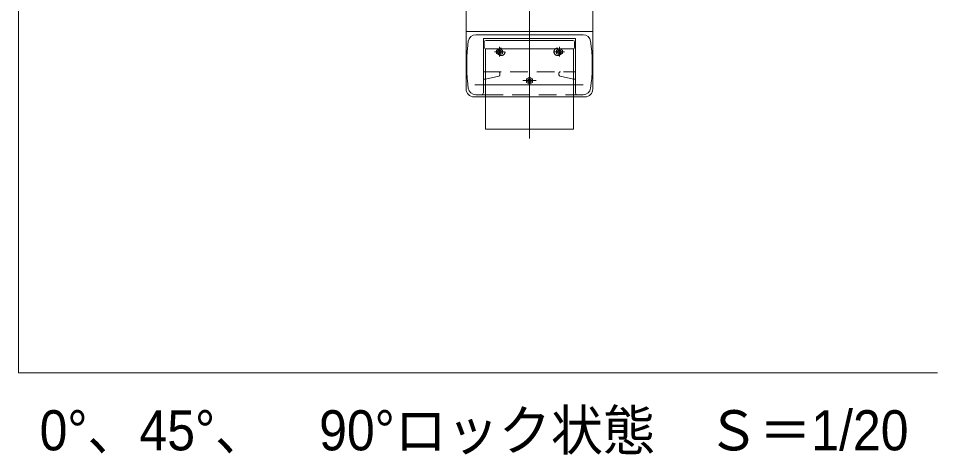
# Model space of a CAD drawing. Units: millimetres, scale not verified. Extents: x -2018 to 1982, y -1385 to 1385.
# Drawn here: x 369 to 990, y 245 to 540 of the extents above; entities that cross this region are included whole.
import ezdxf
from ezdxf.enums import TextEntityAlignment as Align

# ---------------------------------------------------------------- set-up
doc = ezdxf.new("R2010")
doc.units = ezdxf.units.MM
doc.header["$LTSCALE"] = 10
doc.header["$PDMODE"] = 32
doc.header["$PDSIZE"] = 5
for name, pattern in [('DASHED1', [1.8, 1.2, -0.6]), ('LONG_CHAIN', [21, 18, -1, 1, -1]), ('LONG_DOUBLE_CHAIN', [21.8, 18, -1, 0.6, -0.6, 0.6, -1])]:
    doc.linetypes.add(name, pattern=pattern)
doc.layers.add('0-1_moji', color=2, linetype='Continuous')
for name, color, linetype, lineweight in [('0-3_CENTER', 5, 'LONG_DOUBLE_CHAIN', 9), ('0-6_0', 7, 'Continuous', 9), ('0-E_SCREW', 1, 'DASHED1', 9)]:
    doc.layers.add(name, color=color, linetype=linetype, lineweight=lineweight)
doc.styles.add('ＭＳ Ｐゴシック', font='')
doc.styles.get('ＭＳ Ｐゴシック').set_extended_font_data('MS PGothic')

msp = doc.modelspace()

# ---------------------------------------------------------------- linework, layer by layer
at = {"layer": '0-3_CENTER', "color": 1, "linetype": 'LONG_CHAIN'}
for p, q in [((713.99, 575.37), (713.99, 459.03)), ((690.42, 517.52), (697.06, 517.52)), ((693.74, 520.76), (693.74, 514.27)), ((737.56, 517.52), (730.92, 517.52)), ((734.24, 520.76), (734.24, 514.27)), ((709.54, 498.02), (713.99, 498.02)), ((718.45, 498.02), (713.99, 498.02))]:
    msp.add_line(p, q, dxfattribs=at)
at = {"layer": '0-3_CENTER', "linetype": 'LONG_CHAIN'}
msp.add_line((677.04, 495.27), (750.21, 495.27), dxfattribs=at)
at = {"layer": '0-6_0'}
for p, q in [((368.99, 300.58), (368.99, 1089.31)), ((677.68, 529.02), (713.99, 529.02)), ((750.31, 529.02), (713.99, 529.02)), ((672.1, 519.48), (672.71, 524.61)), ((682.99, 526.52), (682.99, 489.77)), ((682.99, 526.52), (713.99, 526.52)), ((683.49, 520.67), (683.49, 523.99)), ((684.74, 525.24), (713.99, 525.24)), ((744.99, 526.52), (713.99, 526.52)), ((743.24, 525.24), (713.99, 525.24)), ((744.49, 520.67), (744.49, 523.99)), ((744.99, 526.52), (744.99, 489.77)), ((755.88, 519.48), (755.27, 524.61)), ((684.74, 519.42), (713.99, 519.42)), ((743.24, 519.42), (713.99, 519.42)), ((671.74, 508.77), (671.74, 513.53)), ((756.24, 508.77), (756.24, 513.53)), ((671.74, 508.77), (671.74, 504)), ((756.24, 508.77), (756.24, 504)), ((672.1, 498.05), (672.71, 492.92)), ((682.99, 499.02), (684.24, 499.02)), ((744.99, 499.02), (743.74, 499.02)), ((755.88, 498.05), (755.27, 492.92)), ((677.68, 488.52), (684.24, 488.52)), ((750.31, 488.52), (743.74, 488.52)), ((368.99, 300.58), (989.51, 300.58))]:
    msp.add_line(p, q, dxfattribs=at)
at = {"layer": '0-6_0', "color": 3}
for p, q in [((671.24, 552.42), (671.24, 492.32)), ((756.74, 552.42), (756.74, 492.32)), ((671.24, 531.31), (756.74, 531.31)), ((676.49, 487.07), (751.49, 487.07))]:
    msp.add_line(p, q, dxfattribs=at)
at = {"layer": '0-6_0', "color": 5, "linetype": 'LONG_DOUBLE_CHAIN'}
for p, q in [((684.24, 519.45), (684.24, 465.27)), ((743.74, 519.45), (743.74, 465.27)), ((743.74, 519.45), (743.74, 465.27)), ((684.24, 465.27), (743.74, 465.27))]:
    msp.add_line(p, q, dxfattribs=at)
at = {"layer": '0-6_0', "color": 1, "linetype": 'DASHED1'}
for p, q in [((682.99, 504.02), (744.99, 504.02)), ((694.08, 502.05), (694.08, 503.02)), ((733.9, 502.05), (733.9, 503.02)), ((684.24, 499.02), (693.3, 501.08)), ((743.74, 499.02), (734.68, 501.08)), ((684.24, 488.52), (743.74, 488.52))]:
    msp.add_line(p, q, dxfattribs=at)
at = {"layer": '0-6_0'}
for centre, radius, start, end in [((677.68, 524.02), 5, 90, 173.15723), ((750.31, 524.02), 5, 6.84277, 90), ((684.74, 523.99), 1.25, 90, 180), ((743.24, 523.99), 1.25, 0, 90), ((721.74, 513.53), 50, 173.15723, 180), ((684.74, 520.67), 1.25, 180, 270), ((743.24, 520.67), 1.25, 270, 0), ((706.24, 513.53), 50, 0, 6.84277), ((721.74, 504), 50, 180, 186.84277), ((706.24, 504), 50, 353.15723, 0), ((677.68, 493.52), 5, 186.84277, 270), ((750.31, 493.52), 5, 270, 353.15723), ((681.74, 489.77), 1.25, 270, 0), ((746.24, 489.77), 1.25, 180, 270)]:
    msp.add_arc(centre, radius, start, end, dxfattribs=at)
at = {"layer": '0-6_0', "color": 1, "linetype": 'DASHED1'}
for centre, start, end in [((693.08, 503.02), 0, 90), ((734.9, 503.02), 90, 180), ((693.08, 502.05), 282.82392, 0), ((734.9, 502.05), 180, 257.17608)]:
    msp.add_arc(centre, 1, start, end, dxfattribs=at)
at = {"layer": '0-6_0', "color": 3}
for centre, start, end in [((676.49, 492.32), 180, 270), ((751.49, 492.32), 270, 0)]:
    msp.add_arc(centre, 5.25, start, end, dxfattribs=at)
at = {"layer": '0-E_SCREW'}
for p, q in [((693.74, 519.83), (691.74, 518.67)), ((691.74, 518.67), (691.74, 516.36)), ((691.74, 516.36), (693.74, 515.21)), ((695.74, 518.67), (693.74, 519.83)), ((693.74, 515.21), (695.74, 516.36)), ((695.74, 516.36), (695.74, 518.67)), ((732.24, 518.67), (734.24, 519.83)), ((732.24, 516.36), (732.24, 518.67)), ((734.24, 515.21), (732.24, 516.36)), ((734.24, 519.83), (736.24, 518.67)), ((736.24, 516.36), (734.24, 515.21)), ((736.24, 518.67), (736.24, 516.36)), ((713.99, 500.33), (711.99, 499.17)), ((711.99, 499.17), (711.99, 496.86)), ((711.99, 496.86), (713.99, 495.71)), ((715.99, 499.17), (713.99, 500.33)), ((713.99, 495.71), (715.99, 496.86)), ((715.99, 496.86), (715.99, 499.17))]:
    msp.add_line(p, q, dxfattribs=at)
for centre, radius in [((693.74, 517.52), 1.25), ((693.74, 517.52), 1.05), ((734.24, 517.52), 1.25), ((734.24, 517.52), 1.05), ((713.99, 498.02), 1.25), ((713.99, 498.02), 1.05)]:
    msp.add_circle(centre, radius, dxfattribs=at)
for p in [(694.99, 517.52), (732.99, 517.52)]:
    msp.add_point(p, dxfattribs=at)

# ---------------------------------------------------------------- texts
at = {"layer": '0-1_moji', "style": 'ＭＳ Ｐゴシック', "width": 0.95}
msp.add_text('0°、45°、\u300090°ロック状態\u3000Ｓ＝1/20', height=27.13, dxfattribs=at).set_placement((383.34, 240.05), align=Align.BOTTOM_LEFT)

doc.saveas('drawing.dxf')
